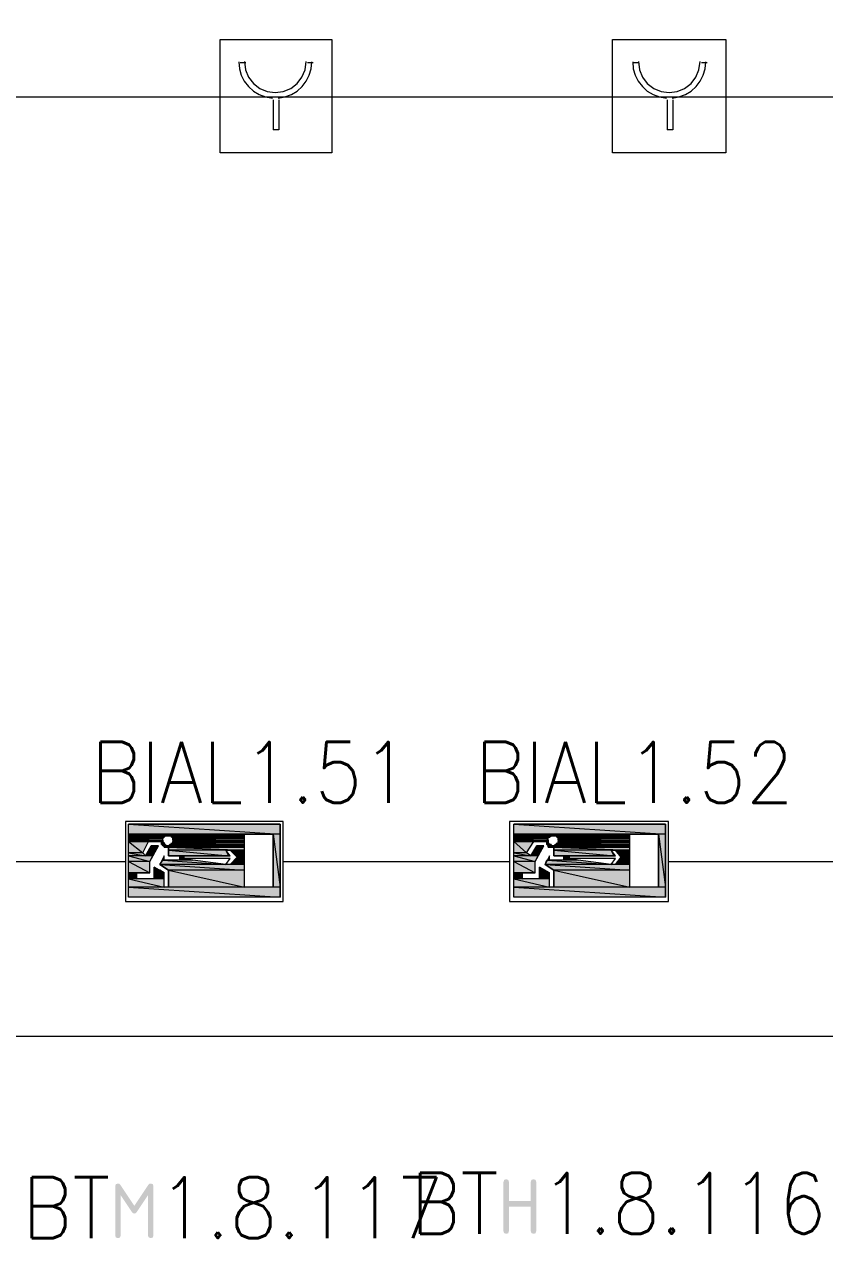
# Model space of a CAD drawing. Header units: millimetres. Extents: x 0 to 420, y 0 to 297.
# Drawn here: x 267.78 to 291.42, y 187.54 to 223.84 of the extents above; entities that cross this region are included whole.
import ezdxf

# ---------------------------------------------------------------- set-up
doc = ezdxf.new("R2010")
doc.units = ezdxf.units.MM
doc.styles.get("Standard").update_dxf_attribs({"font": 'STANDARD'})

msp = doc.modelspace()

# ---------------------------------------------------------------- hatches: boundary and pattern name
h = msp.add_hatch(color=82)
h.paths.add_polyline_path([(275.336001, 200.194333), (270.848667, 200.194333), (275.336001, 199.897999)], flags=0)
h.paths.add_polyline_path([(270.848667, 200.194333), (275.336001, 199.897999), (270.848667, 199.897999)], flags=0)
h = msp.add_hatch(color=82)
h.paths.add_polyline_path([(286.723667, 200.194333), (282.236334, 200.194333), (286.723667, 199.897999)], flags=0)
h.paths.add_polyline_path([(282.236334, 200.194333), (286.723667, 199.897999), (282.236334, 199.897999)], flags=0)
h = msp.add_hatch(color=82)
h.paths.add_polyline_path([(270.848667, 199.897999), (274.277667, 199.897999)], flags=0)
h.paths.add_polyline_path([(274.277667, 199.897999), (270.848667, 199.897999)], flags=0)
h = msp.add_hatch(color=82)
h.paths.add_polyline_path([(271.949334, 199.897999), (270.848667, 199.897999), (271.907001, 199.855666)], flags=0)
h.paths.add_polyline_path([(270.848667, 199.897999), (271.907001, 199.855666), (270.848667, 199.855666)], flags=0)
h = msp.add_hatch(color=82)
h.paths.add_polyline_path([(271.907001, 199.855666), (270.848667, 199.855666), (271.864667, 199.813333)], flags=0)
h.paths.add_polyline_path([(270.848667, 199.855666), (271.864667, 199.813333), (270.848667, 199.813333)], flags=0)
h = msp.add_hatch(color=82)
h.paths.add_polyline_path([(271.864667, 199.813333), (270.848667, 199.813333), (271.864667, 199.770999)], flags=0)
h.paths.add_polyline_path([(270.848667, 199.813333), (271.864667, 199.770999), (270.848667, 199.770999)], flags=0)
h = msp.add_hatch(color=82)
h.paths.add_polyline_path([(271.864667, 199.770999), (270.848667, 199.770999), (271.864667, 199.728666)], flags=0)
h.paths.add_polyline_path([(270.848667, 199.770999), (271.864667, 199.728666), (270.848667, 199.728666)], flags=0)
h = msp.add_hatch(color=82)
h.paths.add_polyline_path([(270.848667, 199.728666), (271.864667, 199.728666)], flags=0)
h.paths.add_polyline_path([(271.864667, 199.728666), (270.848667, 199.728666)], flags=0)
h = msp.add_hatch(color=82)
h.paths.add_polyline_path([(271.864667, 199.728666), (270.848667, 199.728666), (271.864667, 199.686333)], flags=0)
h.paths.add_polyline_path([(270.848667, 199.728666), (271.864667, 199.686333), (270.848667, 199.686333)], flags=0)
h = msp.add_hatch(color=82)
h.paths.add_polyline_path([(270.848667, 199.686333), (271.864667, 199.686333)], flags=0)
h.paths.add_polyline_path([(271.864667, 199.686333), (270.848667, 199.686333)], flags=0)
h = msp.add_hatch(color=82)
h.paths.add_polyline_path([(271.441334, 199.686333), (270.848667, 199.686333), (271.272001, 199.347666)], flags=0)
h.paths.add_polyline_path([(270.848667, 199.686333), (271.272001, 199.347666), (270.848667, 199.347666)], flags=0)
h = msp.add_hatch(color=82)
h.paths.add_polyline_path([(271.864667, 199.686333), (271.822334, 199.686333), (271.864667, 199.643999)], flags=0)
h.paths.add_polyline_path([(271.822334, 199.686333), (271.864667, 199.643999), (271.822334, 199.643999)], flags=0)
for color, points in [(82, [(271.864667, 199.728666), (271.864667, 199.686333)]), (82, [(271.864667, 199.686333), (271.907001, 199.643999), (271.864667, 199.643999)]), (82, [(271.907001, 199.855666), (271.949334, 199.855666), (271.907001, 199.813333)]), (82, [(271.949334, 199.897999), (271.991667, 199.855666), (271.949334, 199.855666)]), (82, [(271.949334, 199.855666), (271.991667, 199.855666)]), (82, [(271.991667, 199.897999), (272.034001, 199.897999), (272.034001, 199.855666)]), (82, [(272.118667, 199.813333), (272.161001, 199.813333)]), (82, [(272.161001, 199.813333), (272.161001, 199.770999)]), (82, [(272.161001, 199.770999), (272.161001, 199.728666)]), (82, [(283.252334, 199.728666), (283.210001, 199.728666)]), (82, [(283.210001, 199.728666), (283.252334, 199.728666), (283.252334, 199.686333)]), (82, [(283.252334, 199.686333), (283.252334, 199.643999)]), (82, [(283.294667, 199.855666), (283.337001, 199.855666), (283.294667, 199.813333)]), (82, [(283.337001, 199.897999), (283.379334, 199.855666), (283.337001, 199.855666)]), (82, [(283.337001, 199.855666), (283.379334, 199.855666)]), (82, [(283.379334, 199.897999), (283.421667, 199.897999), (283.421667, 199.855666)]), (82, [(283.506334, 199.813333), (283.548667, 199.813333)]), (82, [(283.548667, 199.813333), (283.548667, 199.770999)]), (82, [(283.548667, 199.770999), (283.548667, 199.728666)]), (82, [(271.864667, 199.643999), (271.907001, 199.643999)]), (82, [(271.907001, 199.643999), (271.907001, 199.601666)]), (82, [(271.949334, 199.601666), (271.949334, 199.559333)]), (82, [(272.118667, 199.643999), (272.118667, 199.601666)]), (82, [(283.252334, 199.643999), (283.294667, 199.601666), (283.252334, 199.601666)]), (82, [(283.337001, 199.601666), (283.337001, 199.559333)]), (82, [(283.506334, 199.643999), (283.506334, 199.601666)]), (82, [(271.610667, 198.924333), (271.780001, 198.839666), (271.610667, 198.839666)]), (82, [(282.998334, 198.924333), (283.125334, 198.839666), (282.998334, 198.839666)]), (7, [(271.509353, 189.574509), (271.569642, 189.554252), (271.58983, 189.49348), (271.58983, 188.040477), (271.569642, 187.979981), (271.509353, 187.959999), (271.448581, 187.979981), (271.428324, 188.040477), (271.428324, 189.228346), (271.099249, 188.735559), (271.064109, 188.698628), (271.024834, 188.686501), (270.98432, 188.698628), (270.948767, 188.735559), (270.621345, 189.228346), (270.621345, 188.040477), (270.601088, 187.979981), (270.540316, 187.959999), (270.47982, 187.979981), (270.459839, 188.040477), (270.459839, 189.49348), (270.47982, 189.554252), (270.540316, 189.574509), (270.580004, 189.564311), (270.611423, 189.53427), (271.024834, 188.914153), (271.440451, 189.53868), (271.469114, 189.565483)]), (7, [(281.932172, 188.167477), (281.932172, 189.62048), (281.952154, 189.681252), (282.01265, 189.701509), (282.073421, 189.681252), (282.093678, 189.62048), (282.093678, 189.055484), (282.739151, 189.055484), (282.739151, 189.62048), (282.759408, 189.681252), (282.82018, 189.701509), (282.880469, 189.681252), (282.900657, 189.62048), (282.900657, 188.167477), (282.880469, 188.106981), (282.82018, 188.086999), (282.759408, 188.106981), (282.739151, 188.167477), (282.739151, 188.893978), (282.093678, 188.893978), (282.093678, 188.167477), (282.073421, 188.106981), (282.01265, 188.086999), (281.952154, 188.106981)])]:
    msp.add_hatch(color=color).paths.add_polyline_path(points, flags=0)
h = msp.add_hatch(color=82)
h.paths.add_polyline_path([(274.277667, 199.897999), (272.076334, 199.897999), (274.277667, 199.855666)], flags=0)
h.paths.add_polyline_path([(272.076334, 199.897999), (274.277667, 199.855666), (272.076334, 199.855666)], flags=0)
h = msp.add_hatch(color=82)
h.paths.add_polyline_path([(272.118667, 199.855666), (274.277667, 199.855666)], flags=0)
h.paths.add_polyline_path([(274.277667, 199.855666), (272.118667, 199.855666)], flags=0)
h = msp.add_hatch(color=82)
h.paths.add_polyline_path([(274.277667, 199.855666), (272.118667, 199.855666), (274.277667, 199.813333)], flags=0)
h.paths.add_polyline_path([(272.118667, 199.855666), (274.277667, 199.813333), (272.161001, 199.813333)], flags=0)
h = msp.add_hatch(color=82)
h.paths.add_polyline_path([(272.118667, 199.855666), (272.118667, 199.813333)], flags=0)
h.paths.add_polyline_path([(272.118667, 199.813333), (272.118667, 199.855666)], flags=0)
h = msp.add_hatch(color=82)
h.paths.add_polyline_path([(274.277667, 199.813333), (272.161001, 199.813333), (274.277667, 199.770999)], flags=0)
h.paths.add_polyline_path([(272.161001, 199.813333), (274.277667, 199.770999), (272.161001, 199.770999)], flags=0)
h = msp.add_hatch(color=82)
h.paths.add_polyline_path([(274.277667, 199.770999), (272.161001, 199.770999), (274.277667, 199.728666)], flags=0)
h.paths.add_polyline_path([(272.161001, 199.770999), (274.277667, 199.728666), (272.203334, 199.728666)], flags=0)
h = msp.add_hatch(color=82)
h.paths.add_polyline_path([(274.277667, 199.728666), (272.161001, 199.728666), (274.277667, 199.686333)], flags=0)
h.paths.add_polyline_path([(272.161001, 199.728666), (274.277667, 199.686333), (272.203334, 199.686333)], flags=0)
h = msp.add_hatch(color=82)
h.paths.add_polyline_path([(274.277667, 199.686333), (272.203334, 199.686333), (274.277667, 199.643999)], flags=0)
h.paths.add_polyline_path([(272.203334, 199.686333), (274.277667, 199.643999), (272.161001, 199.643999)], flags=0)
h = msp.add_hatch(color=82)
h.paths.add_polyline_path([(272.161001, 199.686333), (272.161001, 199.643999)], flags=0)
h.paths.add_polyline_path([(272.161001, 199.643999), (272.161001, 199.686333)], flags=0)
h = msp.add_hatch(color=82)
h.paths.add_polyline_path([(272.203334, 199.728666), (274.277667, 199.728666)], flags=0)
h.paths.add_polyline_path([(274.277667, 199.728666), (272.203334, 199.728666)], flags=0)
h = msp.add_hatch(color=82)
h.paths.add_polyline_path([(272.203334, 199.686333), (274.277667, 199.686333)], flags=0)
h.paths.add_polyline_path([(274.277667, 199.686333), (272.203334, 199.686333)], flags=0)
h = msp.add_hatch(color=82)
h.paths.add_polyline_path([(275.336001, 199.897999), (275.124334, 199.897999), (275.336001, 198.331666)], flags=0)
h.paths.add_polyline_path([(275.124334, 199.897999), (275.336001, 198.331666), (275.124334, 198.331666)], flags=0)
h = msp.add_hatch(color=82)
h.paths.add_polyline_path([(282.236334, 199.897999), (285.665334, 199.897999)], flags=0)
h.paths.add_polyline_path([(285.665334, 199.897999), (282.236334, 199.897999)], flags=0)
h = msp.add_hatch(color=82)
h.paths.add_polyline_path([(283.337001, 199.897999), (282.236334, 199.897999), (283.294667, 199.855666)], flags=0)
h.paths.add_polyline_path([(282.236334, 199.897999), (283.294667, 199.855666), (282.236334, 199.855666)], flags=0)
h = msp.add_hatch(color=82)
h.paths.add_polyline_path([(283.294667, 199.855666), (282.236334, 199.855666), (283.252334, 199.813333)], flags=0)
h.paths.add_polyline_path([(282.236334, 199.855666), (283.252334, 199.813333), (282.236334, 199.813333)], flags=0)
h = msp.add_hatch(color=82)
h.paths.add_polyline_path([(283.252334, 199.813333), (282.236334, 199.813333), (283.252334, 199.770999)], flags=0)
h.paths.add_polyline_path([(282.236334, 199.813333), (283.252334, 199.770999), (282.236334, 199.770999)], flags=0)
h = msp.add_hatch(color=82)
h.paths.add_polyline_path([(283.252334, 199.770999), (282.236334, 199.770999), (283.210001, 199.728666)], flags=0)
h.paths.add_polyline_path([(282.236334, 199.770999), (283.210001, 199.728666), (282.236334, 199.728666)], flags=0)
h = msp.add_hatch(color=82)
h.paths.add_polyline_path([(282.236334, 199.728666), (283.210001, 199.728666)], flags=0)
h.paths.add_polyline_path([(283.210001, 199.728666), (282.236334, 199.728666)], flags=0)
h = msp.add_hatch(color=82)
h.paths.add_polyline_path([(283.210001, 199.728666), (282.236334, 199.728666), (283.210001, 199.686333)], flags=0)
h.paths.add_polyline_path([(282.236334, 199.728666), (283.210001, 199.686333), (282.236334, 199.686333)], flags=0)
h = msp.add_hatch(color=82)
h.paths.add_polyline_path([(282.236334, 199.686333), (283.210001, 199.686333)], flags=0)
h.paths.add_polyline_path([(283.210001, 199.686333), (282.236334, 199.686333)], flags=0)
h = msp.add_hatch(color=82)
h.paths.add_polyline_path([(282.829001, 199.686333), (282.236334, 199.686333), (282.617334, 199.347666)], flags=0)
h.paths.add_polyline_path([(282.236334, 199.686333), (282.617334, 199.347666), (282.236334, 199.347666)], flags=0)
h = msp.add_hatch(color=82)
h.paths.add_polyline_path([(283.252334, 199.643999), (283.210001, 199.686333)], flags=0)
h.paths.add_polyline_path([(283.210001, 199.686333), (283.252334, 199.643999), (283.210001, 199.643999)], flags=0)
h = msp.add_hatch(color=82)
h.paths.add_polyline_path([(285.665334, 199.897999), (283.464001, 199.897999), (285.665334, 199.855666)], flags=0)
h.paths.add_polyline_path([(283.464001, 199.897999), (285.665334, 199.855666), (283.464001, 199.855666)], flags=0)
h = msp.add_hatch(color=82)
h.paths.add_polyline_path([(283.506334, 199.855666), (285.665334, 199.855666)], flags=0)
h.paths.add_polyline_path([(285.665334, 199.855666), (283.506334, 199.855666)], flags=0)
h = msp.add_hatch(color=82)
h.paths.add_polyline_path([(285.665334, 199.855666), (283.506334, 199.855666), (285.665334, 199.813333)], flags=0)
h.paths.add_polyline_path([(283.506334, 199.855666), (285.665334, 199.813333), (283.548667, 199.813333)], flags=0)
h = msp.add_hatch(color=82)
h.paths.add_polyline_path([(283.506334, 199.855666), (283.506334, 199.813333)], flags=0)
h.paths.add_polyline_path([(283.506334, 199.813333), (283.506334, 199.855666)], flags=0)
h = msp.add_hatch(color=82)
h.paths.add_polyline_path([(285.665334, 199.813333), (283.548667, 199.813333), (285.665334, 199.770999)], flags=0)
h.paths.add_polyline_path([(283.548667, 199.813333), (285.665334, 199.770999), (283.548667, 199.770999)], flags=0)
h = msp.add_hatch(color=82)
h.paths.add_polyline_path([(285.665334, 199.770999), (283.548667, 199.770999), (285.665334, 199.728666)], flags=0)
h.paths.add_polyline_path([(283.548667, 199.770999), (285.665334, 199.728666), (283.591001, 199.728666)], flags=0)
h = msp.add_hatch(color=82)
h.paths.add_polyline_path([(285.665334, 199.728666), (283.548667, 199.728666), (285.665334, 199.686333)], flags=0)
h.paths.add_polyline_path([(283.548667, 199.728666), (285.665334, 199.686333), (283.591001, 199.686333)], flags=0)
h = msp.add_hatch(color=82)
h.paths.add_polyline_path([(285.665334, 199.686333), (283.591001, 199.686333), (285.665334, 199.643999)], flags=0)
h.paths.add_polyline_path([(283.591001, 199.686333), (285.665334, 199.643999), (283.548667, 199.643999)], flags=0)
h = msp.add_hatch(color=82)
h.paths.add_polyline_path([(283.548667, 199.686333), (283.548667, 199.643999)], flags=0)
h.paths.add_polyline_path([(283.548667, 199.643999), (283.548667, 199.686333)], flags=0)
h = msp.add_hatch(color=82)
h.paths.add_polyline_path([(283.591001, 199.728666), (285.665334, 199.728666)], flags=0)
h.paths.add_polyline_path([(285.665334, 199.728666), (283.591001, 199.728666)], flags=0)
h = msp.add_hatch(color=82)
h.paths.add_polyline_path([(283.591001, 199.686333), (285.665334, 199.686333)], flags=0)
h.paths.add_polyline_path([(285.665334, 199.686333), (283.591001, 199.686333)], flags=0)
h = msp.add_hatch(color=82)
h.paths.add_polyline_path([(286.723667, 199.897999), (286.512001, 199.897999), (286.723667, 198.331666)], flags=0)
h.paths.add_polyline_path([(286.512001, 199.897999), (286.723667, 198.331666), (286.512001, 198.331666)], flags=0)
h = msp.add_hatch(color=82)
h.paths.add_polyline_path([(271.272001, 199.347666), (270.848667, 199.347666), (271.356667, 199.262999)], flags=0)
h.paths.add_polyline_path([(270.848667, 199.347666), (271.356667, 199.262999), (270.848667, 199.262999)], flags=0)
h = msp.add_hatch(color=82)
h.paths.add_polyline_path([(271.737667, 199.559333), (271.526001, 199.559333), (271.568334, 199.262999)], flags=0)
h.paths.add_polyline_path([(271.526001, 199.559333), (271.568334, 199.262999), (271.356667, 199.262999)], flags=0)
h = msp.add_hatch(color=82)
h.paths.add_polyline_path([(271.864667, 199.643999), (271.822334, 199.643999), (271.864667, 199.601666)], flags=0)
h.paths.add_polyline_path([(271.822334, 199.643999), (271.864667, 199.601666), (271.822334, 199.601666)], flags=0)
h = msp.add_hatch(color=82)
h.paths.add_polyline_path([(271.907001, 199.601666), (271.822334, 199.601666)], flags=0)
h.paths.add_polyline_path([(271.822334, 199.601666), (271.907001, 199.601666), (271.864667, 199.601666)], flags=0)
h = msp.add_hatch(color=82)
h.paths.add_polyline_path([(271.907001, 199.601666), (271.864667, 199.601666), (271.949334, 199.559333)], flags=0)
h.paths.add_polyline_path([(271.864667, 199.601666), (271.949334, 199.559333), (271.864667, 199.559333)], flags=0)
h = msp.add_hatch(color=82)
h.paths.add_polyline_path([(271.864667, 199.559333), (271.949334, 199.559333)], flags=0)
h.paths.add_polyline_path([(271.949334, 199.559333), (271.864667, 199.559333)], flags=0)
h = msp.add_hatch(color=82)
h.paths.add_polyline_path([(272.076334, 199.559333), (271.907001, 199.559333), (272.076334, 199.516999)], flags=0)
h.paths.add_polyline_path([(271.907001, 199.559333), (272.076334, 199.516999), (271.907001, 199.516999)], flags=0)
h = msp.add_hatch(color=82)
h.paths.add_polyline_path([(271.949334, 199.516999), (274.277667, 199.516999)], flags=0)
h.paths.add_polyline_path([(274.277667, 199.516999), (271.949334, 199.516999)], flags=0)
h = msp.add_hatch(color=82)
h.paths.add_polyline_path([(271.991667, 199.559333), (272.034001, 199.559333)], flags=0)
h.paths.add_polyline_path([(272.034001, 199.559333), (271.991667, 199.559333)], flags=0)
h = msp.add_hatch(color=82)
h.paths.add_polyline_path([(272.118667, 199.601666), (272.076334, 199.601666), (272.076334, 199.559333)], flags=0)
h.paths.add_polyline_path([(272.076334, 199.601666), (272.076334, 199.559333), (272.034001, 199.559333)], flags=0)
h = msp.add_hatch(color=82)
h.paths.add_polyline_path([(274.277667, 199.516999), (272.034001, 199.516999), (274.277667, 199.432333)], flags=0)
h.paths.add_polyline_path([(272.034001, 199.516999), (274.277667, 199.432333), (272.034001, 199.432333)], flags=0)
h = msp.add_hatch(color=82)
h.paths.add_polyline_path([(273.727334, 199.432333), (272.034001, 199.432333), (273.812001, 199.262999)], flags=0)
h.paths.add_polyline_path([(272.034001, 199.432333), (273.812001, 199.262999), (272.034001, 199.262999)], flags=0)
h = msp.add_hatch(color=82)
h.paths.add_polyline_path([(274.277667, 199.559333), (272.076334, 199.559333), (274.277667, 199.516999)], flags=0)
h.paths.add_polyline_path([(272.076334, 199.559333), (274.277667, 199.516999), (272.076334, 199.516999)], flags=0)
h = msp.add_hatch(color=82)
h.paths.add_polyline_path([(274.277667, 199.601666), (272.161001, 199.601666)], flags=0)
h.paths.add_polyline_path([(272.161001, 199.601666), (274.277667, 199.601666), (272.118667, 199.601666)], flags=0)
h = msp.add_hatch(color=82)
h.paths.add_polyline_path([(274.277667, 199.601666), (272.118667, 199.601666), (274.277667, 199.559333)], flags=0)
h.paths.add_polyline_path([(272.118667, 199.601666), (274.277667, 199.559333), (272.118667, 199.559333)], flags=0)
h = msp.add_hatch(color=82)
h.paths.add_polyline_path([(274.277667, 199.643999), (272.161001, 199.643999), (274.277667, 199.601666)], flags=0)
h.paths.add_polyline_path([(272.161001, 199.643999), (274.277667, 199.601666), (272.161001, 199.601666)], flags=0)
h = msp.add_hatch(color=82)
h.paths.add_polyline_path([(274.277667, 199.432333), (273.854334, 199.432333), (274.277667, 199.220666)], flags=0)
h.paths.add_polyline_path([(273.854334, 199.432333), (274.277667, 199.220666), (274.066001, 199.220666)], flags=0)
h = msp.add_hatch(color=82)
h.paths.add_polyline_path([(282.617334, 199.347666), (282.236334, 199.347666), (282.744334, 199.262999)], flags=0)
h.paths.add_polyline_path([(282.236334, 199.347666), (282.744334, 199.262999), (282.236334, 199.262999)], flags=0)
h = msp.add_hatch(color=82)
h.paths.add_polyline_path([(283.125334, 199.559333), (282.913667, 199.559333), (282.956001, 199.262999)], flags=0)
h.paths.add_polyline_path([(282.913667, 199.559333), (282.956001, 199.262999), (282.744334, 199.262999)], flags=0)
h = msp.add_hatch(color=82)
h.paths.add_polyline_path([(283.252334, 199.643999), (283.210001, 199.643999), (283.252334, 199.601666)], flags=0)
h.paths.add_polyline_path([(283.210001, 199.643999), (283.252334, 199.601666), (283.210001, 199.601666)], flags=0)
h = msp.add_hatch(color=82)
h.paths.add_polyline_path([(283.294667, 199.601666), (283.210001, 199.601666)], flags=0)
h.paths.add_polyline_path([(283.294667, 199.601666), (283.210001, 199.601666), (283.252334, 199.601666)], flags=0)
h = msp.add_hatch(color=82)
h.paths.add_polyline_path([(283.294667, 199.601666), (283.210001, 199.601666), (283.337001, 199.559333)], flags=0)
h.paths.add_polyline_path([(283.210001, 199.601666), (283.337001, 199.559333), (283.252334, 199.559333)], flags=0)
h = msp.add_hatch(color=82)
h.paths.add_polyline_path([(283.252334, 199.559333), (283.337001, 199.559333)], flags=0)
h.paths.add_polyline_path([(283.337001, 199.559333), (283.252334, 199.559333)], flags=0)
h = msp.add_hatch(color=82)
h.paths.add_polyline_path([(283.464001, 199.559333), (283.252334, 199.559333), (283.464001, 199.516999)], flags=0)
h.paths.add_polyline_path([(283.252334, 199.559333), (283.464001, 199.516999), (283.252334, 199.516999)], flags=0)
h = msp.add_hatch(color=82)
h.paths.add_polyline_path([(283.337001, 199.516999), (285.665334, 199.516999)], flags=0)
h.paths.add_polyline_path([(285.665334, 199.516999), (283.337001, 199.516999)], flags=0)
h = msp.add_hatch(color=82)
h.paths.add_polyline_path([(283.379334, 199.559333), (283.421667, 199.559333)], flags=0)
h.paths.add_polyline_path([(283.421667, 199.559333), (283.379334, 199.559333)], flags=0)
h = msp.add_hatch(color=82)
h.paths.add_polyline_path([(283.506334, 199.601666), (283.464001, 199.601666), (283.464001, 199.559333)], flags=0)
h.paths.add_polyline_path([(283.464001, 199.601666), (283.464001, 199.559333), (283.421667, 199.559333)], flags=0)
h = msp.add_hatch(color=82)
h.paths.add_polyline_path([(285.665334, 199.516999), (283.421667, 199.516999), (285.665334, 199.432333)], flags=0)
h.paths.add_polyline_path([(283.421667, 199.516999), (285.665334, 199.432333), (283.421667, 199.432333)], flags=0)
h = msp.add_hatch(color=82)
h.paths.add_polyline_path([(285.115001, 199.432333), (283.421667, 199.432333), (285.199667, 199.262999)], flags=0)
h.paths.add_polyline_path([(283.421667, 199.432333), (285.199667, 199.262999), (283.421667, 199.262999)], flags=0)
h = msp.add_hatch(color=82)
h.paths.add_polyline_path([(285.665334, 199.559333), (283.464001, 199.559333), (285.665334, 199.516999)], flags=0)
h.paths.add_polyline_path([(283.464001, 199.559333), (285.665334, 199.516999), (283.464001, 199.516999)], flags=0)
h = msp.add_hatch(color=82)
h.paths.add_polyline_path([(285.665334, 199.601666), (283.548667, 199.601666)], flags=0)
h.paths.add_polyline_path([(283.548667, 199.601666), (285.665334, 199.601666), (283.506334, 199.601666)], flags=0)
h = msp.add_hatch(color=82)
h.paths.add_polyline_path([(285.665334, 199.601666), (283.506334, 199.601666), (285.665334, 199.559333)], flags=0)
h.paths.add_polyline_path([(283.506334, 199.601666), (285.665334, 199.559333), (283.506334, 199.559333)], flags=0)
h = msp.add_hatch(color=82)
h.paths.add_polyline_path([(285.665334, 199.643999), (283.548667, 199.643999), (285.665334, 199.601666)], flags=0)
h.paths.add_polyline_path([(283.548667, 199.643999), (285.665334, 199.601666), (283.548667, 199.601666)], flags=0)
h = msp.add_hatch(color=82)
h.paths.add_polyline_path([(285.665334, 199.432333), (285.242001, 199.432333), (285.665334, 199.220666)], flags=0)
h.paths.add_polyline_path([(285.242001, 199.432333), (285.665334, 199.220666), (285.411334, 199.220666)], flags=0)
h = msp.add_hatch(color=82)
h.paths.add_polyline_path([(271.568334, 199.262999), (270.848667, 199.262999), (271.483667, 199.093666)], flags=0)
h.paths.add_polyline_path([(270.848667, 199.262999), (271.483667, 199.093666), (270.848667, 199.093666)], flags=0)
h = msp.add_hatch(color=82)
h.paths.add_polyline_path([(271.483667, 199.093666), (270.848667, 199.093666), (271.483667, 198.754999)], flags=0)
h.paths.add_polyline_path([(270.848667, 199.093666), (271.483667, 198.754999), (270.848667, 198.754999)], flags=0)
h = msp.add_hatch(color=82)
h.paths.add_polyline_path([(272.753667, 199.135999), (271.864667, 199.135999), (273.727334, 199.008999)], flags=0)
h.paths.add_polyline_path([(271.864667, 199.135999), (273.727334, 199.008999), (271.780001, 199.008999)], flags=0)
h = msp.add_hatch(color=82)
h.paths.add_polyline_path([(274.277667, 199.008999), (271.780001, 199.008999), (274.277667, 198.839666)], flags=0)
h.paths.add_polyline_path([(271.780001, 199.008999), (274.277667, 198.839666), (272.034001, 198.839666)], flags=0)
h = msp.add_hatch(color=82)
h.paths.add_polyline_path([(272.499667, 199.262999), (272.372667, 199.262999), (272.499667, 199.178333)], flags=0)
h.paths.add_polyline_path([(272.372667, 199.262999), (272.499667, 199.178333), (272.372667, 199.178333)], flags=0)
h = msp.add_hatch(color=82)
h.paths.add_polyline_path([(272.499667, 199.178333), (272.372667, 199.178333), (272.753667, 199.135999)], flags=0)
h.paths.add_polyline_path([(272.372667, 199.178333), (272.753667, 199.135999), (272.372667, 199.135999)], flags=0)
h = msp.add_hatch(color=82)
h.paths.add_polyline_path([(274.277667, 199.220666), (274.066001, 199.220666), (274.277667, 199.008999)], flags=0)
h.paths.add_polyline_path([(274.066001, 199.220666), (274.277667, 199.008999), (273.854334, 199.008999)], flags=0)
h = msp.add_hatch(color=82)
h.paths.add_polyline_path([(282.956001, 199.262999), (282.236334, 199.262999), (282.871334, 199.093666)], flags=0)
h.paths.add_polyline_path([(282.236334, 199.262999), (282.871334, 199.093666), (282.236334, 199.093666)], flags=0)
h = msp.add_hatch(color=82)
h.paths.add_polyline_path([(282.871334, 199.093666), (282.236334, 199.093666), (282.871334, 198.754999)], flags=0)
h.paths.add_polyline_path([(282.236334, 199.093666), (282.871334, 198.754999), (282.236334, 198.754999)], flags=0)
h = msp.add_hatch(color=82)
h.paths.add_polyline_path([(284.141334, 199.135999), (283.210001, 199.135999), (285.115001, 199.008999)], flags=0)
h.paths.add_polyline_path([(283.210001, 199.135999), (285.115001, 199.008999), (283.167667, 199.008999)], flags=0)
h = msp.add_hatch(color=82)
h.paths.add_polyline_path([(285.665334, 199.008999), (283.167667, 199.008999), (285.665334, 198.839666)], flags=0)
h.paths.add_polyline_path([(283.167667, 199.008999), (285.665334, 198.839666), (283.421667, 198.839666)], flags=0)
h = msp.add_hatch(color=82)
h.paths.add_polyline_path([(283.887334, 199.262999), (283.718001, 199.262999), (283.887334, 199.178333)], flags=0)
h.paths.add_polyline_path([(283.718001, 199.262999), (283.887334, 199.178333), (283.718001, 199.178333)], flags=0)
h = msp.add_hatch(color=82)
h.paths.add_polyline_path([(283.887334, 199.178333), (283.718001, 199.178333), (284.141334, 199.135999)], flags=0)
h.paths.add_polyline_path([(283.718001, 199.178333), (284.141334, 199.135999), (283.718001, 199.135999)], flags=0)
h = msp.add_hatch(color=82)
h.paths.add_polyline_path([(285.665334, 199.220666), (285.411334, 199.220666), (285.665334, 199.008999)], flags=0)
h.paths.add_polyline_path([(285.411334, 199.220666), (285.665334, 199.008999), (285.242001, 199.008999)], flags=0)
h = msp.add_hatch(color=82)
h.paths.add_polyline_path([(271.102667, 198.754999), (270.848667, 198.754999), (271.102667, 198.585666)], flags=0)
h.paths.add_polyline_path([(270.848667, 198.754999), (271.102667, 198.585666), (270.848667, 198.585666)], flags=0)
h = msp.add_hatch(color=82)
h.paths.add_polyline_path([(271.907001, 198.585666), (270.848667, 198.585666), (271.907001, 198.331666)], flags=0)
h.paths.add_polyline_path([(270.848667, 198.585666), (271.907001, 198.331666), (270.848667, 198.331666)], flags=0)
h = msp.add_hatch(color=82)
h.paths.add_polyline_path([(271.780001, 198.839666), (271.610667, 198.839666), (271.907001, 198.754999)], flags=0)
h.paths.add_polyline_path([(271.610667, 198.839666), (271.907001, 198.754999), (271.610667, 198.754999)], flags=0)
h = msp.add_hatch(color=82)
h.paths.add_polyline_path([(271.907001, 198.754999), (271.610667, 198.754999), (271.907001, 198.585666)], flags=0)
h.paths.add_polyline_path([(271.610667, 198.754999), (271.907001, 198.585666), (271.610667, 198.585666)], flags=0)
h = msp.add_hatch(color=82)
h.paths.add_polyline_path([(274.277667, 198.839666), (272.034001, 198.839666), (274.277667, 198.331666)], flags=0)
h.paths.add_polyline_path([(272.034001, 198.839666), (274.277667, 198.331666), (272.034001, 198.331666)], flags=0)
h = msp.add_hatch(color=82)
h.paths.add_polyline_path([(282.490334, 198.754999), (282.236334, 198.754999), (282.490334, 198.585666)], flags=0)
h.paths.add_polyline_path([(282.236334, 198.754999), (282.490334, 198.585666), (282.236334, 198.585666)], flags=0)
h = msp.add_hatch(color=82)
h.paths.add_polyline_path([(283.294667, 198.585666), (282.236334, 198.585666), (283.294667, 198.331666)], flags=0)
h.paths.add_polyline_path([(282.236334, 198.585666), (283.294667, 198.331666), (282.236334, 198.331666)], flags=0)
h = msp.add_hatch(color=82)
h.paths.add_polyline_path([(283.125334, 198.839666), (282.998334, 198.839666), (283.294667, 198.754999)], flags=0)
h.paths.add_polyline_path([(282.998334, 198.839666), (283.294667, 198.754999), (282.998334, 198.754999)], flags=0)
h = msp.add_hatch(color=82)
h.paths.add_polyline_path([(283.294667, 198.754999), (282.998334, 198.754999), (283.294667, 198.585666)], flags=0)
h.paths.add_polyline_path([(282.998334, 198.754999), (283.294667, 198.585666), (282.998334, 198.585666)], flags=0)
h = msp.add_hatch(color=82)
h.paths.add_polyline_path([(285.665334, 198.839666), (283.421667, 198.839666), (285.665334, 198.331666)], flags=0)
h.paths.add_polyline_path([(283.421667, 198.839666), (285.665334, 198.331666), (283.421667, 198.331666)], flags=0)
h = msp.add_hatch(color=82)
h.paths.add_polyline_path([(275.336001, 198.331666), (270.848667, 198.331666), (275.336001, 198.035333)], flags=0)
h.paths.add_polyline_path([(270.848667, 198.331666), (275.336001, 198.035333), (270.848667, 198.035333)], flags=0)
h = msp.add_hatch(color=82)
h.paths.add_polyline_path([(286.723667, 198.331666), (282.236334, 198.331666), (286.723667, 198.035333)], flags=0)
h.paths.add_polyline_path([(282.236334, 198.331666), (286.723667, 198.035333), (282.236334, 198.035333)], flags=0)

# ---------------------------------------------------------------- linework, layer by layer
at = {"color": 7, "lineweight": 0}
for points in [[(25.696335, 193.928999), (368.850334, 193.928999), (368.850334, 289.263666), (25.696335, 289.263666)], [(25.696335, 97.620666), (25.696335, 193.928999), (368.850334, 193.928999), (368.850334, 97.620666), (25.696335, 97.620666), (368.850334, 97.620666), (368.850334, 68.368333), (25.696335, 68.368333)]]:
    msp.add_lwpolyline(points, close=True, dxfattribs=at)
for points in [[(273.558001, 223.392999), (276.860001, 223.392999)], [(285.157334, 223.392999), (288.501667, 223.392999)]]:
    msp.add_lwpolyline(points, dxfattribs=at)
at = {"color": 1, "lineweight": 0}
for points in [[(276.860001, 223.392999), (276.860001, 220.048666), (273.558001, 220.048666), (273.558001, 223.392999)], [(288.501667, 223.392999), (288.501667, 220.048666), (285.157334, 220.048666), (285.157334, 223.392999)]]:
    msp.add_lwpolyline(points, close=True, dxfattribs=at)
for points in [[(274.108334, 222.740037), (274.127551, 222.533151), (274.184072, 222.339021), (274.274294, 222.161546), (274.394613, 222.004628), (274.541428, 221.872167), (274.711135, 221.768064), (274.900133, 221.696221), (275.104818, 221.660537)], [(274.150667, 222.715666), (274.320001, 222.715666)], [(274.277676, 222.740596), (274.308361, 222.502357), (274.398352, 222.283914), (274.5415, 222.095968), (274.731658, 221.949217), (274.953564, 221.8573), (275.187821, 221.826662), (275.422078, 221.8573), (275.643984, 221.949217), (275.834143, 222.095968), (275.977296, 222.283914), (276.067299, 222.502357), (276.098009, 222.740596)], [(275.270858, 221.660537), (275.475541, 221.696221), (275.664535, 221.768064), (275.834237, 221.872167), (275.981047, 222.004628), (276.101364, 222.161546), (276.191586, 222.339021), (276.248113, 222.533151), (276.267342, 222.740037)], [(276.140334, 222.715666), (276.309667, 222.715666)], [(285.750001, 222.740037), (285.769218, 222.533151), (285.825739, 222.339021), (285.91596, 222.161546), (286.03628, 222.004628), (286.183095, 221.872167), (286.352802, 221.768064), (286.5418, 221.696221), (286.746485, 221.660537)], [(285.750001, 222.715666), (285.919334, 222.715666)], [(285.919342, 222.740596), (285.950028, 222.502357), (286.040019, 222.283914), (286.183167, 222.095968), (286.373325, 221.949217), (286.595231, 221.8573), (286.829488, 221.826662), (287.063745, 221.8573), (287.285651, 221.949217), (287.475809, 222.095968), (287.618962, 222.283914), (287.708965, 222.502357), (287.739676, 222.740596)], [(286.912525, 221.660537), (287.117208, 221.696221), (287.306202, 221.768064), (287.475904, 221.872167), (287.622714, 222.004628), (287.743031, 222.161546), (287.833253, 222.339021), (287.889779, 222.533151), (287.909009, 222.740037)], [(287.782001, 222.715666), (287.951334, 222.715666)], [(100.838001, 207.856666), (100.838001, 221.699666), (357.251, 221.699666)], [(275.124334, 221.614999), (275.124334, 220.725999)], [(275.293667, 221.614999), (275.293667, 220.725999)], [(286.766001, 221.614999), (286.766001, 220.725999)], [(286.935334, 221.614999), (286.935334, 220.725999)], [(275.293667, 220.725999), (275.124334, 220.725999)], [(286.935334, 220.725999), (286.766001, 220.725999)]]:
    msp.add_lwpolyline(points, dxfattribs=at)
at = {"color": 92, "lineweight": 0}
for points in [[(275.420667, 200.278999), (270.764001, 200.278999), (270.764001, 197.908333), (275.420667, 197.908333)], [(286.808334, 200.278999), (282.109334, 200.278999), (282.109334, 197.908333), (286.808334, 197.908333)]]:
    msp.add_lwpolyline(points, close=True, dxfattribs=at)
at = {"color": 82, "lineweight": 0}
for points in [[(275.336001, 200.194333), (270.848667, 200.194333), (275.336001, 199.897999)], [(270.848667, 200.194333), (275.336001, 199.897999), (270.848667, 199.897999)], [(270.848667, 200.194333), (275.336001, 200.194333), (275.336001, 198.035333), (270.848667, 198.035333)], [(286.723667, 200.194333), (282.236334, 200.194333), (286.723667, 199.897999)], [(282.236334, 200.194333), (286.723667, 199.897999), (282.236334, 199.897999)], [(282.236334, 200.194333), (286.723667, 200.194333), (286.723667, 198.035333), (282.236334, 198.035333)], [(270.848667, 199.897999), (274.277667, 199.897999)], [(274.277667, 199.897999), (270.848667, 199.897999)], [(271.949334, 199.897999), (270.848667, 199.897999), (271.907001, 199.855666)], [(270.848667, 199.897999), (271.907001, 199.855666), (270.848667, 199.855666)], [(271.907001, 199.855666), (270.848667, 199.855666), (271.864667, 199.813333)], [(270.848667, 199.855666), (271.864667, 199.813333), (270.848667, 199.813333)], [(271.864667, 199.813333), (270.848667, 199.813333), (271.864667, 199.770999)], [(270.848667, 199.813333), (271.864667, 199.770999), (270.848667, 199.770999)], [(271.864667, 199.770999), (270.848667, 199.770999), (271.864667, 199.728666)], [(270.848667, 199.770999), (271.864667, 199.728666), (270.848667, 199.728666)], [(270.848667, 199.728666), (271.864667, 199.728666)], [(271.864667, 199.728666), (270.848667, 199.728666)], [(271.864667, 199.728666), (270.848667, 199.728666), (271.864667, 199.686333)], [(270.848667, 199.728666), (271.864667, 199.686333), (270.848667, 199.686333)], [(270.848667, 199.686333), (271.864667, 199.686333)], [(271.864667, 199.686333), (270.848667, 199.686333)], [(271.441334, 199.686333), (270.848667, 199.686333), (271.272001, 199.347666)], [(270.848667, 199.686333), (271.272001, 199.347666), (270.848667, 199.347666)], [(271.102667, 198.754999), (271.483667, 198.754999), (271.483667, 199.093666), (271.737667, 199.559333), (271.526001, 199.559333), (271.356667, 199.262999), (271.272001, 199.347666), (271.441334, 199.686333), (271.822334, 199.686333), (271.822334, 199.643999), (271.822334, 199.601666), (271.864667, 199.601666), (271.864667, 199.559333), (271.907001, 199.559333), (271.907001, 199.516999), (271.949334, 199.516999), (271.991667, 199.516999), (272.034001, 199.516999), (272.034001, 199.262999), (272.372667, 199.262999), (272.372667, 199.135999), (271.907001, 199.135999), (271.907001, 199.262999), (271.780001, 199.008999), (272.034001, 198.839666), (272.034001, 198.331666), (271.907001, 198.331666), (271.907001, 198.754999), (271.610667, 198.924333), (271.610667, 198.585666), (271.102667, 198.585666)], [(271.864667, 199.686333), (271.822334, 199.686333), (271.864667, 199.643999)], [(271.822334, 199.686333), (271.864667, 199.643999), (271.822334, 199.643999)], [(272.034001, 199.855666), (272.076334, 199.855666), (272.118667, 199.855666), (272.118667, 199.813333), (272.161001, 199.813333), (272.161001, 199.770999), (272.161001, 199.728666), (272.161001, 199.686333), (272.161001, 199.643999), (272.118667, 199.601666), (272.076334, 199.559333), (272.034001, 199.559333), (271.991667, 199.559333), (271.949334, 199.559333), (271.949334, 199.601666), (271.907001, 199.601666), (271.907001, 199.643999), (271.864667, 199.643999), (271.864667, 199.686333), (271.864667, 199.728666), (271.864667, 199.770999), (271.907001, 199.813333), (271.949334, 199.855666), (271.991667, 199.855666)], [(271.864667, 199.728666), (271.864667, 199.686333)], [(271.864667, 199.686333), (271.907001, 199.643999), (271.864667, 199.643999)], [(271.907001, 199.643999), (271.864667, 199.686333)], [(271.907001, 199.855666), (271.949334, 199.855666), (271.907001, 199.813333)], [(271.949334, 199.897999), (271.991667, 199.855666), (271.949334, 199.855666)], [(274.277667, 199.897999), (271.949334, 199.897999)], [(271.949334, 199.855666), (271.991667, 199.855666)], [(271.991667, 199.897999), (272.034001, 199.897999), (272.034001, 199.855666)], [(272.034001, 199.897999), (271.991667, 199.897999)], [(274.277667, 199.897999), (272.076334, 199.897999), (274.277667, 199.855666)], [(272.076334, 199.897999), (274.277667, 199.855666), (272.076334, 199.855666)], [(274.277667, 199.897999), (272.076334, 199.897999)], [(274.277667, 199.855666), (272.076334, 199.855666)], [(272.118667, 199.855666), (274.277667, 199.855666)], [(274.277667, 199.855666), (272.118667, 199.855666)], [(274.277667, 199.855666), (272.118667, 199.855666), (274.277667, 199.813333)], [(272.118667, 199.855666), (274.277667, 199.813333), (272.161001, 199.813333)], [(272.118667, 199.855666), (272.118667, 199.813333)], [(272.118667, 199.813333), (272.118667, 199.855666)], [(272.118667, 199.813333), (272.161001, 199.813333)], [(272.161001, 199.813333), (272.161001, 199.770999)], [(274.277667, 199.813333), (272.161001, 199.813333), (274.277667, 199.770999)], [(272.161001, 199.813333), (274.277667, 199.770999), (272.161001, 199.770999)], [(272.161001, 199.770999), (272.161001, 199.813333)], [(272.161001, 199.770999), (272.161001, 199.728666)], [(274.277667, 199.770999), (272.161001, 199.770999), (274.277667, 199.728666)], [(272.161001, 199.770999), (274.277667, 199.728666), (272.203334, 199.728666)], [(274.277667, 199.728666), (272.161001, 199.728666), (274.277667, 199.686333)], [(272.161001, 199.728666), (274.277667, 199.686333), (272.203334, 199.686333)], [(272.203334, 199.686333), (274.277667, 199.643999), (272.161001, 199.643999)], [(272.161001, 199.686333), (272.161001, 199.643999)], [(272.161001, 199.643999), (272.161001, 199.686333)], [(272.203334, 199.728666), (274.277667, 199.728666)], [(274.277667, 199.728666), (272.203334, 199.728666)], [(274.277667, 199.728666), (272.203334, 199.728666)], [(272.203334, 199.686333), (274.277667, 199.686333)], [(274.277667, 199.686333), (272.203334, 199.686333)], [(274.277667, 199.686333), (272.203334, 199.686333), (274.277667, 199.643999)], [(274.277667, 199.897999), (275.124334, 199.897999), (275.124334, 198.331666), (274.277667, 198.331666)], [(275.336001, 199.897999), (275.124334, 199.897999), (275.336001, 198.331666)], [(275.124334, 199.897999), (275.336001, 198.331666), (275.124334, 198.331666)], [(282.236334, 199.897999), (285.665334, 199.897999)], [(285.665334, 199.897999), (282.236334, 199.897999)], [(283.337001, 199.897999), (282.236334, 199.897999), (283.294667, 199.855666)], [(282.236334, 199.897999), (283.294667, 199.855666), (282.236334, 199.855666)], [(283.294667, 199.855666), (282.236334, 199.855666), (283.252334, 199.813333)], [(282.236334, 199.855666), (283.252334, 199.813333), (282.236334, 199.813333)], [(283.252334, 199.813333), (282.236334, 199.813333), (283.252334, 199.770999)], [(282.236334, 199.813333), (283.252334, 199.770999), (282.236334, 199.770999)], [(283.252334, 199.770999), (282.236334, 199.770999), (283.210001, 199.728666)], [(282.236334, 199.770999), (283.210001, 199.728666), (282.236334, 199.728666)], [(282.236334, 199.728666), (283.210001, 199.728666)], [(283.210001, 199.728666), (282.236334, 199.728666)], [(283.210001, 199.728666), (282.236334, 199.728666), (283.210001, 199.686333)], [(282.236334, 199.728666), (283.210001, 199.686333), (282.236334, 199.686333)], [(282.236334, 199.686333), (283.210001, 199.686333)], [(283.210001, 199.686333), (282.236334, 199.686333)], [(282.829001, 199.686333), (282.236334, 199.686333), (282.617334, 199.347666)], [(282.236334, 199.686333), (282.617334, 199.347666), (282.236334, 199.347666)], [(282.490334, 198.754999), (282.871334, 198.754999), (282.871334, 199.093666), (283.125334, 199.559333), (282.913667, 199.559333), (282.744334, 199.262999), (282.617334, 199.347666), (282.829001, 199.686333), (283.210001, 199.686333), (283.210001, 199.643999), (283.210001, 199.601666), (283.252334, 199.559333), (283.294667, 199.516999), (283.337001, 199.516999), (283.379334, 199.516999), (283.421667, 199.516999), (283.421667, 199.262999), (283.718001, 199.262999), (283.718001, 199.135999), (283.294667, 199.135999), (283.294667, 199.262999), (283.167667, 199.008999), (283.421667, 198.839666), (283.421667, 198.331666), (283.294667, 198.331666), (283.294667, 198.754999), (282.998334, 198.924333), (282.998334, 198.585666), (282.490334, 198.585666)], [(283.252334, 199.728666), (283.210001, 199.728666)], [(283.210001, 199.728666), (283.252334, 199.728666), (283.252334, 199.686333)], [(283.252334, 199.643999), (283.210001, 199.686333)], [(283.210001, 199.686333), (283.252334, 199.643999), (283.210001, 199.643999)], [(283.421667, 199.855666), (283.464001, 199.855666), (283.506334, 199.855666), (283.506334, 199.813333), (283.548667, 199.813333), (283.548667, 199.770999), (283.548667, 199.728666), (283.548667, 199.686333), (283.548667, 199.643999), (283.506334, 199.601666), (283.464001, 199.559333), (283.421667, 199.559333), (283.379334, 199.559333), (283.337001, 199.559333), (283.337001, 199.601666), (283.294667, 199.601666), (283.252334, 199.643999), (283.252334, 199.686333), (283.252334, 199.728666), (283.252334, 199.770999), (283.252334, 199.813333), (283.294667, 199.813333), (283.337001, 199.855666), (283.379334, 199.855666)], [(283.252334, 199.686333), (283.252334, 199.643999)], [(283.252334, 199.643999), (283.252334, 199.686333)], [(283.294667, 199.855666), (283.337001, 199.855666), (283.294667, 199.813333)], [(283.337001, 199.897999), (283.379334, 199.855666), (283.337001, 199.855666)], [(285.665334, 199.897999), (283.337001, 199.897999)], [(283.337001, 199.855666), (283.379334, 199.855666)], [(283.379334, 199.897999), (283.421667, 199.897999), (283.421667, 199.855666)], [(283.421667, 199.897999), (283.379334, 199.897999)], [(285.665334, 199.897999), (283.464001, 199.897999), (285.665334, 199.855666)], [(283.464001, 199.897999), (285.665334, 199.855666), (283.464001, 199.855666)], [(285.665334, 199.897999), (283.464001, 199.897999)], [(285.665334, 199.855666), (283.464001, 199.855666)], [(283.506334, 199.855666), (285.665334, 199.855666)], [(285.665334, 199.855666), (283.506334, 199.855666)], [(285.665334, 199.855666), (283.506334, 199.855666), (285.665334, 199.813333)], [(283.506334, 199.855666), (285.665334, 199.813333), (283.548667, 199.813333)], [(283.506334, 199.855666), (283.506334, 199.813333)], [(283.506334, 199.813333), (283.506334, 199.855666)], [(283.506334, 199.813333), (283.548667, 199.813333)], [(283.548667, 199.813333), (283.548667, 199.770999)], [(285.665334, 199.813333), (283.548667, 199.813333), (285.665334, 199.770999)], [(283.548667, 199.813333), (285.665334, 199.770999), (283.548667, 199.770999)], [(283.548667, 199.770999), (283.548667, 199.813333)], [(283.548667, 199.770999), (283.548667, 199.728666)], [(285.665334, 199.770999), (283.548667, 199.770999), (285.665334, 199.728666)], [(283.548667, 199.770999), (285.665334, 199.728666), (283.591001, 199.728666)], [(285.665334, 199.728666), (283.548667, 199.728666), (285.665334, 199.686333)], [(283.548667, 199.728666), (285.665334, 199.686333), (283.591001, 199.686333)], [(283.591001, 199.686333), (285.665334, 199.643999), (283.548667, 199.643999)], [(283.548667, 199.686333), (283.548667, 199.643999)], [(283.548667, 199.643999), (283.548667, 199.686333)], [(283.591001, 199.728666), (285.665334, 199.728666)], [(285.665334, 199.728666), (283.591001, 199.728666)], [(285.665334, 199.728666), (283.591001, 199.728666)], [(283.591001, 199.686333), (285.665334, 199.686333)], [(285.665334, 199.686333), (283.591001, 199.686333)], [(285.665334, 199.686333), (283.591001, 199.686333), (285.665334, 199.643999)], [(285.665334, 199.897999), (286.512001, 199.897999), (286.512001, 198.331666), (285.665334, 198.331666)], [(286.723667, 199.897999), (286.512001, 199.897999), (286.723667, 198.331666)], [(286.512001, 199.897999), (286.723667, 198.331666), (286.512001, 198.331666)], [(271.272001, 199.347666), (270.848667, 199.347666), (271.356667, 199.262999)], [(270.848667, 199.347666), (271.356667, 199.262999), (270.848667, 199.262999)], [(271.526001, 199.559333), (271.568334, 199.262999), (271.356667, 199.262999)], [(271.737667, 199.559333), (271.526001, 199.559333), (271.568334, 199.262999)], [(271.864667, 199.643999), (271.822334, 199.643999), (271.864667, 199.601666)], [(271.822334, 199.643999), (271.864667, 199.601666), (271.822334, 199.601666)], [(271.907001, 199.601666), (271.822334, 199.601666)], [(271.822334, 199.601666), (271.907001, 199.601666), (271.864667, 199.601666)], [(271.864667, 199.643999), (271.907001, 199.643999)], [(271.907001, 199.601666), (271.864667, 199.601666), (271.949334, 199.559333)], [(271.864667, 199.601666), (271.949334, 199.559333), (271.864667, 199.559333)], [(271.864667, 199.559333), (271.949334, 199.559333)], [(271.949334, 199.559333), (271.864667, 199.559333)], [(271.907001, 199.643999), (271.907001, 199.601666)], [(272.076334, 199.559333), (271.907001, 199.559333), (272.076334, 199.516999)], [(271.907001, 199.559333), (272.076334, 199.516999), (271.907001, 199.516999)], [(274.277667, 199.516999), (271.907001, 199.516999)], [(271.949334, 199.601666), (271.949334, 199.559333)], [(271.949334, 199.559333), (271.949334, 199.601666)], [(271.949334, 199.516999), (274.277667, 199.516999)], [(274.277667, 199.516999), (271.949334, 199.516999)], [(271.991667, 199.559333), (272.034001, 199.559333)], [(272.034001, 199.559333), (271.991667, 199.559333)], [(272.076334, 199.601666), (272.076334, 199.559333), (272.034001, 199.559333)], [(274.277667, 199.516999), (272.034001, 199.516999), (274.277667, 199.432333)], [(272.034001, 199.516999), (274.277667, 199.432333), (272.034001, 199.432333)], [(273.727334, 199.432333), (272.034001, 199.432333), (273.812001, 199.262999)], [(272.034001, 199.432333), (273.812001, 199.262999), (272.034001, 199.262999)], [(272.118667, 199.601666), (272.076334, 199.601666), (272.076334, 199.559333)], [(274.277667, 199.559333), (272.076334, 199.559333), (274.277667, 199.516999)], [(272.076334, 199.559333), (274.277667, 199.516999), (272.076334, 199.516999)], [(272.118667, 199.643999), (272.118667, 199.601666)], [(272.118667, 199.601666), (272.118667, 199.643999)], [(272.161001, 199.601666), (274.277667, 199.601666), (272.118667, 199.601666)], [(274.277667, 199.601666), (272.118667, 199.601666), (274.277667, 199.559333)], [(272.118667, 199.601666), (274.277667, 199.559333), (272.118667, 199.559333)], [(274.277667, 199.643999), (272.161001, 199.643999), (274.277667, 199.601666)], [(272.161001, 199.643999), (274.277667, 199.601666), (272.161001, 199.601666)], [(274.277667, 199.601666), (272.161001, 199.601666)], [(273.854334, 199.262999), (273.727334, 199.432333), (273.854334, 199.432333), (274.066001, 199.220666), (273.854334, 199.008999), (273.727334, 199.008999), (273.854334, 199.178333), (272.499667, 199.178333), (272.499667, 199.262999)], [(274.277667, 199.432333), (273.854334, 199.432333), (274.277667, 199.220666)], [(273.854334, 199.432333), (274.277667, 199.220666), (274.066001, 199.220666)], [(282.617334, 199.347666), (282.236334, 199.347666), (282.744334, 199.262999)], [(282.236334, 199.347666), (282.744334, 199.262999), (282.236334, 199.262999)], [(282.913667, 199.559333), (282.956001, 199.262999), (282.744334, 199.262999)], [(283.125334, 199.559333), (282.913667, 199.559333), (282.956001, 199.262999)], [(283.252334, 199.643999), (283.210001, 199.643999), (283.252334, 199.601666)], [(283.210001, 199.643999), (283.252334, 199.601666), (283.210001, 199.601666)], [(283.294667, 199.601666), (283.210001, 199.601666)], [(283.294667, 199.601666), (283.210001, 199.601666), (283.252334, 199.601666)], [(283.294667, 199.601666), (283.210001, 199.601666), (283.337001, 199.559333)], [(283.210001, 199.601666), (283.337001, 199.559333), (283.252334, 199.559333)], [(283.252334, 199.643999), (283.294667, 199.601666), (283.252334, 199.601666)], [(283.252334, 199.559333), (283.337001, 199.559333)], [(283.337001, 199.559333), (283.252334, 199.559333)], [(283.464001, 199.559333), (283.252334, 199.559333), (283.464001, 199.516999)], [(283.252334, 199.559333), (283.464001, 199.516999), (283.252334, 199.516999)], [(285.665334, 199.516999), (283.252334, 199.516999)], [(283.337001, 199.601666), (283.337001, 199.559333)], [(283.337001, 199.559333), (283.337001, 199.601666)], [(283.337001, 199.516999), (285.665334, 199.516999)], [(285.665334, 199.516999), (283.337001, 199.516999)], [(283.379334, 199.559333), (283.421667, 199.559333)], [(283.421667, 199.559333), (283.379334, 199.559333)], [(283.464001, 199.601666), (283.464001, 199.559333), (283.421667, 199.559333)], [(285.665334, 199.516999), (283.421667, 199.516999), (285.665334, 199.432333)], [(283.421667, 199.516999), (285.665334, 199.432333), (283.421667, 199.432333)], [(285.115001, 199.432333), (283.421667, 199.432333), (285.199667, 199.262999)], [(283.421667, 199.432333), (285.199667, 199.262999), (283.421667, 199.262999)], [(283.506334, 199.601666), (283.464001, 199.601666), (283.464001, 199.559333)], [(285.665334, 199.559333), (283.464001, 199.559333), (285.665334, 199.516999)], [(283.464001, 199.559333), (285.665334, 199.516999), (283.464001, 199.516999)], [(283.506334, 199.643999), (283.506334, 199.601666)], [(283.506334, 199.601666), (283.506334, 199.643999)], [(283.548667, 199.601666), (285.665334, 199.601666), (283.506334, 199.601666)], [(285.665334, 199.601666), (283.506334, 199.601666), (285.665334, 199.559333)], [(283.506334, 199.601666), (285.665334, 199.559333), (283.506334, 199.559333)], [(285.665334, 199.643999), (283.548667, 199.643999), (285.665334, 199.601666)], [(283.548667, 199.643999), (285.665334, 199.601666), (283.548667, 199.601666)], [(285.665334, 199.601666), (283.548667, 199.601666)], [(285.242001, 199.262999), (285.115001, 199.432333), (285.242001, 199.432333), (285.411334, 199.220666), (285.242001, 199.008999), (285.115001, 199.008999), (285.242001, 199.178333), (283.887334, 199.178333), (283.887334, 199.262999)], [(285.665334, 199.432333), (285.242001, 199.432333), (285.665334, 199.220666)], [(285.242001, 199.432333), (285.665334, 199.220666), (285.411334, 199.220666)], [(271.568334, 199.262999), (270.848667, 199.262999), (271.483667, 199.093666)], [(270.848667, 199.262999), (271.483667, 199.093666), (270.848667, 199.093666)], [(271.483667, 199.093666), (270.848667, 199.093666), (271.483667, 198.754999)], [(270.848667, 199.093666), (271.483667, 198.754999), (270.848667, 198.754999)], [(271.864667, 199.135999), (273.727334, 199.008999), (271.780001, 199.008999)], [(274.277667, 199.008999), (271.780001, 199.008999), (274.277667, 198.839666)], [(271.780001, 199.008999), (274.277667, 198.839666), (272.034001, 198.839666)], [(272.753667, 199.135999), (271.864667, 199.135999), (273.727334, 199.008999)], [(272.499667, 199.262999), (272.372667, 199.262999), (272.499667, 199.178333)], [(272.372667, 199.262999), (272.499667, 199.178333), (272.372667, 199.178333)], [(272.499667, 199.178333), (272.372667, 199.178333), (272.753667, 199.135999)], [(272.372667, 199.178333), (272.753667, 199.135999), (272.372667, 199.135999)], [(274.066001, 199.220666), (274.277667, 199.008999), (273.854334, 199.008999)], [(274.277667, 199.220666), (274.066001, 199.220666), (274.277667, 199.008999)], [(282.956001, 199.262999), (282.236334, 199.262999), (282.871334, 199.093666)], [(282.236334, 199.262999), (282.871334, 199.093666), (282.236334, 199.093666)], [(282.871334, 199.093666), (282.236334, 199.093666), (282.871334, 198.754999)], [(282.236334, 199.093666), (282.871334, 198.754999), (282.236334, 198.754999)], [(283.210001, 199.135999), (285.115001, 199.008999), (283.167667, 199.008999)], [(285.665334, 199.008999), (283.167667, 199.008999), (285.665334, 198.839666)], [(283.167667, 199.008999), (285.665334, 198.839666), (283.421667, 198.839666)], [(284.141334, 199.135999), (283.210001, 199.135999), (285.115001, 199.008999)], [(283.887334, 199.262999), (283.718001, 199.262999), (283.887334, 199.178333)], [(283.718001, 199.262999), (283.887334, 199.178333), (283.718001, 199.178333)], [(283.887334, 199.178333), (283.718001, 199.178333), (284.141334, 199.135999)], [(283.718001, 199.178333), (284.141334, 199.135999), (283.718001, 199.135999)], [(285.411334, 199.220666), (285.665334, 199.008999), (285.242001, 199.008999)], [(285.665334, 199.220666), (285.411334, 199.220666), (285.665334, 199.008999)], [(271.102667, 198.754999), (270.848667, 198.754999), (271.102667, 198.585666)], [(270.848667, 198.754999), (271.102667, 198.585666), (270.848667, 198.585666)], [(271.907001, 198.585666), (270.848667, 198.585666), (271.907001, 198.331666)], [(270.848667, 198.585666), (271.907001, 198.331666), (270.848667, 198.331666)], [(271.610667, 198.924333), (271.780001, 198.839666), (271.610667, 198.839666)], [(271.780001, 198.839666), (271.610667, 198.839666), (271.907001, 198.754999)], [(271.610667, 198.839666), (271.907001, 198.754999), (271.610667, 198.754999)], [(271.907001, 198.754999), (271.610667, 198.754999), (271.907001, 198.585666)], [(271.610667, 198.754999), (271.907001, 198.585666), (271.610667, 198.585666)], [(274.277667, 198.839666), (272.034001, 198.839666), (274.277667, 198.331666)], [(272.034001, 198.839666), (274.277667, 198.331666), (272.034001, 198.331666)], [(282.490334, 198.754999), (282.236334, 198.754999), (282.490334, 198.585666)], [(282.236334, 198.754999), (282.490334, 198.585666), (282.236334, 198.585666)], [(283.294667, 198.585666), (282.236334, 198.585666), (283.294667, 198.331666)], [(282.236334, 198.585666), (283.294667, 198.331666), (282.236334, 198.331666)], [(282.998334, 198.924333), (283.125334, 198.839666), (282.998334, 198.839666)], [(283.125334, 198.839666), (282.998334, 198.839666), (283.294667, 198.754999)], [(282.998334, 198.839666), (283.294667, 198.754999), (282.998334, 198.754999)], [(283.294667, 198.754999), (282.998334, 198.754999), (283.294667, 198.585666)], [(282.998334, 198.754999), (283.294667, 198.585666), (282.998334, 198.585666)], [(285.665334, 198.839666), (283.421667, 198.839666), (285.665334, 198.331666)], [(283.421667, 198.839666), (285.665334, 198.331666), (283.421667, 198.331666)], [(275.336001, 198.331666), (270.848667, 198.331666), (275.336001, 198.035333)], [(270.848667, 198.331666), (275.336001, 198.035333), (270.848667, 198.035333)], [(286.723667, 198.331666), (282.236334, 198.331666), (286.723667, 198.035333)], [(282.236334, 198.331666), (286.723667, 198.035333), (282.236334, 198.035333)]]:
    msp.add_lwpolyline(points, close=True, dxfattribs=at)
at = {"color": 5, "lineweight": 0}
for points in [[(264.075334, 199.093666), (270.764001, 199.093666)], [(275.420667, 199.093666), (282.109334, 199.093666)], [(286.808334, 199.093666), (293.497001, 199.093666)]]:
    msp.add_lwpolyline(points, dxfattribs=at)

# ---------------------------------------------------------------- texts
at = {"color": 92, "char_height": 1.79922, "attachment_point": 1}
for s, insert, width in [('BIAL1.51', (269.748014, 202.628555), 8.79618667), ('BIAL1.52', (281.093333, 202.628555), 9.19601333)]:
    msp.add_mtext(s, dxfattribs=dict(at, insert=insert, width=width))
at = {"color": 7, "char_height": 1.798339, "attachment_point": 1}
for s, insert, width in [('BT', (279.188333, 189.885342), 2.59760078), ('1.8.116', (283.040674, 189.885342), 6.39409422), ('BT', (267.715993, 189.758339), 2.59760078), ('1.8.117', (271.737677, 189.758339), 6.39409422)]:
    msp.add_mtext(s, dxfattribs=dict(at, insert=insert, width=width))

doc.saveas('drawing.dxf')
